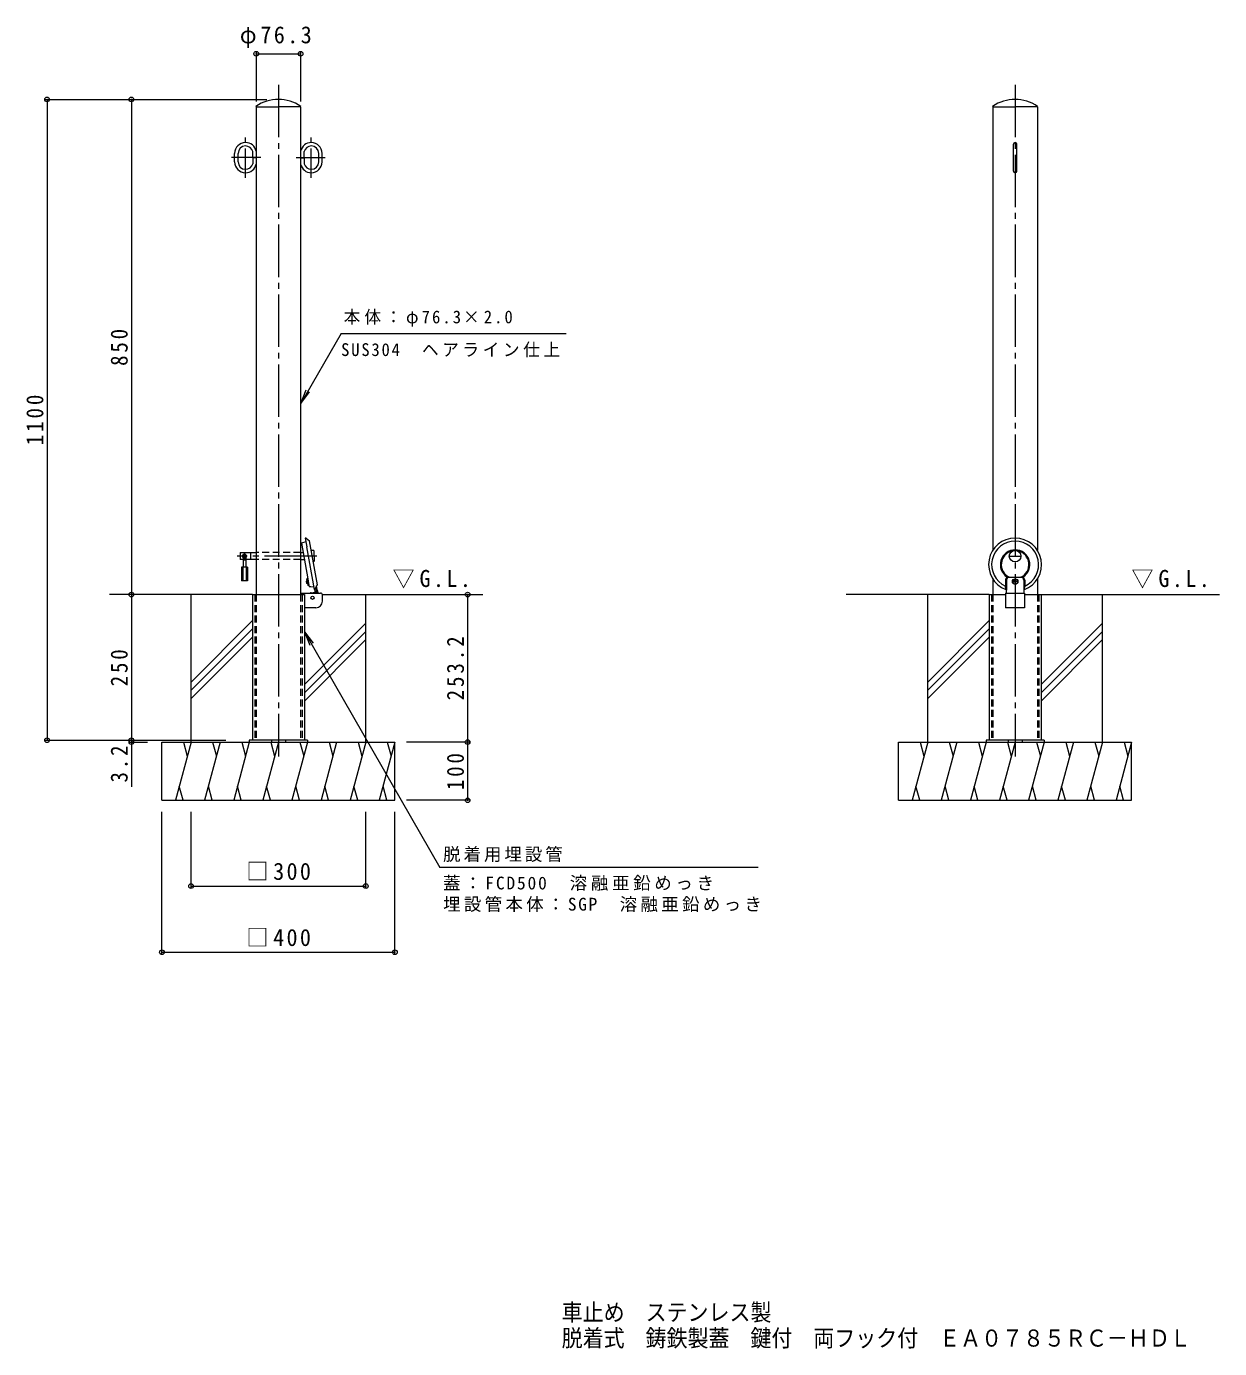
# Model space of a CAD drawing. Units: millimetres at full size, sheet at 1:10. Extents: x -1698 to 1794, y -1371 to 970.
# Drawn here: x -1698 to 351, y -1371 to 899 of the extents above; entities that cross this region are included whole.
import ezdxf
from ezdxf.enums import TextEntityAlignment as Align

# ---------------------------------------------------------------- set-up
doc = ezdxf.new("R2010")
doc.units = ezdxf.units.MM
doc.header["$LTSCALE"] = 10
doc.header["$PDMODE"] = 32
doc.header["$PDSIZE"] = 8
for name, pattern in [('CHAIN1', [8, 5, -1, 1, -1]), ('CHAIN2', [12, 9, -1, 1, -1]), ('DASHED1', [1.8, 1.2, -0.6])]:
    doc.linetypes.add(name, pattern=pattern)
for name, color, linetype, lineweight in [('C-0', 4, 'Continuous', 9), ('C-1', 3, 'Continuous', 9), ('C-2', 3, 'Continuous', 9), ('C-4', 7, 'Continuous', 9), ('C-5', 7, 'Continuous', 9), ('C-6', 2, 'Continuous', 9), ('C-7', 2, 'Continuous', 9), ('C-9', 7, 'Continuous', 9), ('C-A', 7, 'CHAIN1', 9), ('C-B', 2, 'Continuous', 9), ('C-E', 6, 'Continuous', 9)]:
    doc.layers.add(name, color=color, linetype=linetype, lineweight=lineweight)
doc.layers.add('F-5_F-5ﾚｲﾔ', color=2, linetype='Continuous')
doc.styles.add('ＭＳ ゴシック', font='')
doc.styles.get('ＭＳ ゴシック').set_extended_font_data('MS Gothic')

msp = doc.modelspace()

# ---------------------------------------------------------------- linework, layer by layer
at = {"layer": 'C-0', "color": 7, "linetype": 'CHAIN2'}
for p, q in [((-1264.91, 798.48), (-1264.91, -354.72)), ((0, 798.48), (0, -354.72)), ((-1198.74, -10.6), (-1335.74, -10.6)), ((-11.08, -10.6), (10.47, -10.6))]:
    msp.add_line(p, q, dxfattribs=at)
at = {"layer": 'C-0'}
for p, q in [((-1217.58, 13.85), (-1225.28, 11.48)), ((-1225.28, 11.48), (-1214.55, -49.38)), ((-1218.73, 20.4), (-1216.13, 5.63)), ((-1217.19, 20.17), (-1218.73, 20.4)), ((-1217.19, 20.17), (-1211.35, 15.97)), ((-1203.22, -67.55), (-1216.13, 5.63)), ((-1197.95, -60.03), (-1211.35, 15.97)), ((-1214.55, -49.38), (-1212.55, -60.71)), ((-1212.55, -60.71), (-1212.11, -63.24)), ((-1209.01, -63.54), (-1212.11, -63.24)), ((-1203.91, -63.65), (-1209.01, -63.54)), ((-1199.28, -62.27), (-1197.95, -60.03)), ((-16.5, -51.93), (-16.5, -61.92)), ((-15.9, -67.73), (-16.5, -61.92)), ((-15.9, -67.73), (-15.5, -68.41)), ((-15.5, -51.95), (-15.5, -68.41)), ((-13.46, -46.6), (-10, -46.6)), ((13.46, -46.6), (10, -46.6)), ((15.5, -51.95), (15.5, -68.41)), ((15.9, -67.73), (15.5, -68.41)), ((15.9, -67.73), (16.5, -61.92)), ((16.5, -51.93), (16.5, -61.92))]:
    msp.add_line(p, q, dxfattribs=at)
at = {"layer": 'C-0', "color": 2}
for p, q in [((-1309.47, -76.52), (-1220.34, -76.52)), ((-1309.47, -76.52), (-1309.47, -326.52)), ((-1226.76, -74.02), (-1192.66, -74.02)), ((-1220.34, -76.52), (-1220.34, -326.52)), ((-1189.46, -87.82), (-1189.46, -77.22)), ((-44.56, -76.52), (-44.56, -326.52)), ((-44.56, -76.52), (-16.3, -76.52)), ((-16.3, -74.02), (-16.3, -99.02)), ((16.3, -76.52), (44.56, -76.52)), ((44.56, -76.52), (44.56, -326.52)), ((-1200.66, -99.02), (-1220.34, -99.02)), ((16.3, -99.02), (-16.3, -99.02)), ((-1276.91, -326.52), (-1276.91, -329.72)), ((-1252.91, -326.52), (-1252.91, -329.72)), ((-1214.91, -326.52), (-1214.91, -329.72)), ((-12, -326.52), (-12, -329.72)), ((12, -326.52), (12, -329.72)), ((50, -326.52), (50, -329.72))]:
    msp.add_line(p, q, dxfattribs=at)
at = {"layer": 'C-0', "color": 2, "linetype": 'DASHED1'}
for p, q in [((-1305.46, -76.52), (-1305.46, -326.52)), ((-1224.36, -76.52), (-1224.36, -326.52)), ((-40.55, -76.52), (-40.55, -326.52)), ((40.55, -76.52), (40.55, -326.52))]:
    msp.add_line(p, q, dxfattribs=at)
at = {"layer": 'C-0'}
msp.add_lwpolyline([(-1203.22, -67.55), (-1201.89, -66.63), (-1199.28, -62.27)], dxfattribs=at)
at = {"layer": 'C-0', "color": 2}
for points in [[(-16.3, -74.02), (16.3, -74.02), (16.3, -99.02)], [(-1214.91, -326.52), (-1314.91, -326.52), (-1314.91, -329.72)], [(50, -326.52), (-50, -326.52), (-50, -329.72)]]:
    msp.add_lwpolyline(points, dxfattribs=at)
at = {"layer": 'C-0'}
for centre, radius in [((0, -10.6), 10), ((-1206.46, -82.02), 2.7)]:
    msp.add_circle(centre, radius, dxfattribs=at)
for centre, radius, start, end in [((0, -25.1), 45.5, 290.45371, 249.40489), ((0, -25.1), 40.35, 294.13713, 245.86287), ((0, -25.1), 25.37, 302.06008, 237.93992), ((0, -25.1), 23.71, 102.06111, 245.05391), ((0, -25.1), 23.71, 294.94609, 77.93889), ((-10, -52.1), 6.5, 122.1988, 178.53222), ((0, -25.1), 45.5, 249.40489, 249.54629), ((-10, -52.1), 5.5, 90, 178.4044), ((10, -52.1), 5.5, 1.5956, 90), ((10, -52.1), 6.5, 1.46778, 57.8012)]:
    msp.add_arc(centre, radius, start, end, dxfattribs=at)
at = {"layer": 'C-0', "color": 2}
for centre, radius, start, end in [((-1200.66, -87.82), 11.2, 270, 0), ((-1192.66, -77.22), 3.2, 0, 90)]:
    msp.add_arc(centre, radius, start, end, dxfattribs=at)
at = {"layer": 'C-1'}
for p, q in [((-1303.06, 760.86), (-1303.48, 761.48)), ((-1303.06, 760.86), (-1264.91, 760.86)), ((-1303.06, 760.86), (-1303.06, -76.52)), ((-1226.76, 760.86), (-1264.91, 760.86)), ((-1226.76, 760.86), (-1226.33, 761.48)), ((-1226.76, 760.86), (-1226.76, -76.52)), ((-38.15, 760.86), (-38.57, 761.48)), ((-38.15, 760.86), (0, 760.86)), ((-38.15, 760.86), (-38.15, -0.3)), ((38.15, 760.86), (0, 760.86)), ((38.15, 760.86), (38.57, 761.48)), ((38.15, 760.86), (38.15, -0.3)), ((-38.15, -49.89), (-38.15, -76.52)), ((38.15, -49.89), (38.15, -76.52))]:
    msp.add_line(p, q, dxfattribs=at)
at = {"layer": 'C-1', "linetype": 'DASHED1'}
for p, q in [((-1303.06, -76.52), (-1303.06, -326.52)), ((-1226.76, -76.52), (-1226.76, -326.52)), ((-38.15, -76.52), (-38.15, -326.52)), ((38.15, -76.52), (38.15, -326.52))]:
    msp.add_line(p, q, dxfattribs=at)
at = {"layer": 'C-1'}
for centre in [(-1264.91, 705.48), (0, 705.48)]:
    msp.add_arc(centre, 68, 55.43953, 124.56042, dxfattribs=at)
at = {"layer": 'C-2'}
for p, q in [((-1309.06, 673.98), (-1309.06, 683.82)), ((-1220.76, 673.98), (-1220.76, 683.82)), ((-3, 650.48), (-3, 696.48)), ((3, 650.48), (3, 696.48)), ((-1340.06, 666.16), (-1340.06, 680.79)), ((-1334.06, 666.16), (-1334.06, 680.79)), ((-1303.06, 673.98), (-1309.06, 673.98)), ((-1309.06, 672.98), (-1309.06, 663.13)), ((-1303.06, 672.98), (-1309.06, 672.98)), ((-1226.76, 673.98), (-1220.76, 673.98)), ((-1226.76, 672.98), (-1220.76, 672.98)), ((-1220.76, 672.98), (-1220.76, 663.13)), ((-1195.76, 666.16), (-1195.76, 680.79)), ((-1189.76, 666.16), (-1189.76, 680.79)), ((-1321.38, 653.48), (-1321.38, 653.49)), ((-1208.44, 653.48), (-1208.44, 653.49))]:
    msp.add_line(p, q, dxfattribs=at)
at = {"layer": 'C-2', "color": 4}
for p, q in [((-1330.74, -4.6), (-1330.74, -16.6)), ((-1330.74, -4.6), (-1303.06, -4.6)), ((-1325.49, -16.6), (-1330.74, -16.6)), ((-1303.06, -16.6), (-1320.99, -16.6)), ((-1312.74, -4.6), (-1312.74, -16.6)), ((-1226.76, -4.6), (-1222.45, -4.6)), ((-1226.76, -16.6), (-1220.33, -16.6)), ((-1204.91, -0.64), (-1208.42, -0.64)), ((-1203.74, -10.6), (-1203.74, -2.1)), ((-1203.74, -10.6), (-1203.74, -19.1))]:
    msp.add_line(p, q, dxfattribs=at)
at = {"layer": 'C-2', "color": 6, "linetype": 'CHAIN1'}
for p, q in [((-1320.36, -11.85), (-1326.21, -11.85)), ((-1323.24, -3.51), (-1323.24, -18.13))]:
    msp.add_line(p, q, dxfattribs=at)
at = {"layer": 'C-2', "color": 6}
for p, q in [((-1325.49, -11.85), (-1325.49, -29.6)), ((-1320.99, -11.85), (-1320.99, -29.6)), ((-1318.24, -29.6), (-1328.24, -29.6)), ((-1328.24, -29.6), (-1328.24, -53.1)), ((-1325.99, -29.6), (-1325.99, -53.1)), ((-1320.49, -29.6), (-1320.49, -53.1)), ((-1318.24, -29.6), (-1318.24, -53.1)), ((-1318.24, -53.1), (-1328.24, -53.1))]:
    msp.add_line(p, q, dxfattribs=at)
at = {"layer": 'C-2', "color": 4, "linetype": 'DASHED1'}
for p, q in [((-1226.76, -4.6), (-1303.06, -4.6)), ((-1226.76, -16.6), (-1303.06, -16.6))]:
    msp.add_line(p, q, dxfattribs=at)
at = {"layer": 'C-2'}
for centre, radius, start, end in [((-1321.38, 680.79), 18.68, 90, 180), ((-1321.38, 680.79), 12.68, 90, 180), ((-1321.38, 680.79), 18.68, 11.35969, 90), ((-1321.38, 680.79), 12.68, 13.79803, 90), ((-1208.44, 680.79), 18.68, 90, 168.64031), ((-1208.44, 680.79), 12.68, 90, 166.20197), ((-1208.44, 680.79), 18.68, 0, 90), ((-1208.44, 680.79), 12.68, 0, 90), ((0, 696.48), 3, 90, 180), ((0, 696.48), 3, 0, 90), ((-1321.38, 666.16), 18.68, 180, 270), ((-1321.38, 666.16), 12.68, 180, 270), ((-1321.38, 666.16), 12.68, 270, 346.20197), ((-1321.38, 666.16), 18.68, 270, 348.64031), ((-1208.44, 666.16), 18.68, 191.35969, 270), ((-1208.44, 666.16), 12.68, 193.79803, 270), ((-1208.44, 666.16), 12.68, 270, 0), ((-1208.44, 666.16), 18.68, 270, 0), ((0, 650.48), 3, 180, 270), ((0, 650.48), 3, 270, 0)]:
    msp.add_arc(centre, radius, start, end, dxfattribs=at)
at = {"layer": 'C-2', "color": 4}
for centre, radius, start, end in [((-1323.24, -10.6), 3.5, 310.00481, 229.99519), ((-1205.24, -2.1), 1.5, 0, 77.10931), ((-1205.24, -19.1), 1.5, 282.89069, 0)]:
    msp.add_arc(centre, radius, start, end, dxfattribs=at)
at = {"layer": 'C-2', "color": 6}
msp.add_arc((-1323.24, -11.85), 2.25, 0, 180, dxfattribs=at)
at = {"layer": 'C-2', "color": 6, "linetype": 'DASHED1'}
msp.add_arc((-1323.24, -11.85), 2.25, 180, 0, dxfattribs=at)
at = {"layer": 'C-4'}
for p, q in [((-1303.06, 854.74), (-1303.06, 770.13)), ((-1303.06, 851.74), (-1226.76, 851.74)), ((-1226.76, 854.74), (-1226.76, 770.13)), ((-1665.1, 773.48), (-1284.91, 773.48)), ((-1662.1, 773.48), (-1662.1, -326.52)), ((-1517.33, 773.48), (-1517.33, -76.52)), ((-1517.33, -76.52), (-1517.33, -406.62)), ((-939.99, -76.52), (-939.99, -329.72)), ((-1665.1, -326.52), (-1354.91, -326.52)), ((-1520.33, -329.72), (-1489.45, -329.72)), ((-936.99, -329.72), (-1044.91, -329.72)), ((-939.99, -329.72), (-939.99, -429.72)), ((-936.99, -429.72), (-1044.91, -429.72)), ((-1464.91, -693.62), (-1464.91, -449.72)), ((-1414.91, -580.03), (-1414.91, -449.72)), ((-1114.91, -580.03), (-1114.91, -449.72)), ((-1064.91, -693.62), (-1064.91, -449.72)), ((-1414.91, -577.03), (-1114.91, -577.03)), ((-1464.91, -690.62), (-1064.91, -690.62))]:
    msp.add_line(p, q, dxfattribs=at)
for p in [(-1303.06, 851.74), (-1226.76, 851.74), (-1662.1, 773.48), (-1517.33, 773.48), (-1517.33, -76.52), (-939.99, -76.52), (-1662.1, -326.52), (-1517.33, -326.52), (-1517.33, -329.72), (-939.99, -329.72), (-939.99, -429.72), (-1414.91, -577.03), (-1114.91, -577.03), (-1464.91, -690.62), (-1064.91, -690.62)]:
    msp.add_point(p, dxfattribs=at)
at = {"layer": 'C-5'}
for p, q in [((-1157.23, 371.88), (-771.08, 371.88)), ((-1226.69, 251.57), (-1211.47, 271.4)), ((-1220.34, -140.34), (-987.88, -545.22)), ((-1220.34, -140.34), (-1205.17, -160.21)), ((-1220.34, -140.34), (-1210.83, -163.46)), ((-441.09, -545.22), (-987.88, -545.22))]:
    msp.add_line(p, q, dxfattribs=at)
msp.add_lwpolyline([(-1157.23, 371.88), (-1226.69, 251.57), (-1217.13, 274.67)], dxfattribs=at)
at = {"layer": 'C-6', "linetype": 'CHAIN1'}
msp.add_line((-1217.08, -55.67), (-1213.55, -55.05), dxfattribs=at)
at = {"layer": 'C-6'}
for p, q in [((-1216.24, -52.47), (-1216.89, -53.4)), ((-1213.93, -52.88), (-1216.89, -53.4)), ((-1214.07, -52.09), (-1216.24, -52.47)), ((-1215.2, -58.38), (-1216.24, -52.47)), ((-1213.17, -57.21), (-1216.12, -57.73)), ((-1213.03, -58), (-1215.2, -58.38)), ((-1199.22, -71.81), (-1200.53, -64.37)), ((-1197.9, -70.07), (-1199.28, -62.27)), ((-15, -74.02), (-15, -52)), ((10, -47), (-10, -47)), ((15, -52), (15, -74.02)), ((-1197.9, -70.07), (-1197.21, -74.02))]:
    msp.add_line(p, q, dxfattribs=at)
at = {"layer": 'C-6', "linetype": 'CHAIN2'}
msp.add_line((4.54, -54.3), (-4.54, -54.3), dxfattribs=at)
at = {"layer": 'C-6', "linetype": 'DASHED1'}
msp.add_line((-1208.77, -73.51), (-1199.12, -71.81), dxfattribs=at)
at = {"layer": 'C-6'}
msp.add_lwpolyline([(-1215.2, -58.38), (-1216.12, -57.73), (-1216.89, -53.4)], dxfattribs=at)
for centre, radius, start, end in [((-10, -52), 5, 90, 180), ((10, -52), 5, 0, 90), ((-1199.38, -70.33), 1.5, 280, 10)]:
    msp.add_arc(centre, radius, start, end, dxfattribs=at)
at = {"layer": 'C-6', "linetype": 'DASHED1'}
msp.add_arc((-1207.9, -78.44), 5, 100, 118.0563, dxfattribs=at)
at = {"layer": 'C-7'}
for p, q in [((0, -52.57), (-1.5, -53.43)), ((1.5, -53.43), (0, -52.57)), ((1.5, -55.17), (0, -56.03)), ((1.5, -55.17), (1.5, -53.43))]:
    msp.add_line(p, q, dxfattribs=at)
msp.add_lwpolyline([(0, -56.03), (-1.5, -55.17), (-1.5, -53.43)], dxfattribs=at)
for radius in [4.75, 4.25]:
    msp.add_circle((0, -54.3), radius, dxfattribs=at)
at = {"layer": 'C-9'}
for p, q in [((-1203.22, -67.55), (-1202.08, -74.02)), ((-15, -52.1), (-15, -68.96)), ((15, -52.1), (15, -68.96)), ((-1211.73, -74.02), (-1202.37, -72.37)), ((-1199.78, -68.66), (-1198.83, -74.02))]:
    msp.add_line(p, q, dxfattribs=at)
msp.add_arc((-1202.93, -69.22), 3.2, 280, 10, dxfattribs=at)
at = {"layer": 'C-A'}
for p, q in [((-1321.38, 638.96), (-1321.38, 708)), ((-1208.44, 638.96), (-1208.44, 708)), ((-1295.19, 673.48), (-1346.5, 673.48)), ((-1234.63, 673.48), (-1183.32, 673.48))]:
    msp.add_line(p, q, dxfattribs=at)
at = {"layer": 'C-B'}
for p, q in [((-1216.39, -50.47), (-1216.09, -49.66)), ((-1216.39, -50.47), (-1216.04, -52.44)), ((-1214.55, -49.38), (-1216.09, -49.66)), ((-1215, -58.35), (-1214.65, -60.32)), ((-1214.65, -60.32), (-1214.1, -60.98)), ((-1212.55, -60.71), (-1214.1, -60.98))]:
    msp.add_line(p, q, dxfattribs=at)
at = {"layer": 'C-E'}
for p, q in [((-1309.47, -76.52), (-1554.74, -76.52)), ((-1414.91, -329.72), (-1414.91, -76.52)), ((-1189.54, -76.52), (-913.89, -76.52)), ((-1114.91, -329.72), (-1114.91, -76.52)), ((-44.56, -76.52), (-289.83, -76.52)), ((-150, -329.72), (-150, -76.52)), ((44.56, -76.52), (351.02, -76.52)), ((150, -329.72), (150, -76.52)), ((-1309.47, -121.28), (-1414.91, -226.72)), ((-1309.47, -135.42), (-1414.91, -240.86)), ((-1114.91, -125.6), (-1220.34, -231.03)), ((-44.56, -121.28), (-150, -226.72)), ((-44.56, -135.42), (-150, -240.86)), ((150, -125.6), (44.56, -231.03)), ((-1309.47, -149.56), (-1414.91, -255)), ((-1114.91, -139.74), (-1220.34, -245.17)), ((-1114.91, -153.88), (-1220.34, -259.32)), ((-44.56, -149.56), (-150, -255)), ((150, -139.74), (44.56, -245.17)), ((150, -153.88), (44.56, -259.32)), ((-1464.91, -329.72), (-1064.91, -329.72)), ((-1464.91, -429.72), (-1464.91, -329.72)), ((-1414.91, -329.72), (-1441.7, -429.72)), ((-1427.96, -329.72), (-1421.43, -354.07)), ((-1364.91, -329.72), (-1391.7, -429.72)), ((-1377.96, -329.72), (-1371.43, -354.07)), ((-1314.91, -329.72), (-1341.7, -429.72)), ((-1327.96, -329.72), (-1321.43, -354.07)), ((-1264.91, -329.72), (-1291.7, -429.72)), ((-1277.96, -329.72), (-1271.43, -354.07)), ((-1214.91, -329.72), (-1241.7, -429.72)), ((-1227.96, -329.72), (-1221.43, -354.07)), ((-1164.91, -329.72), (-1191.7, -429.72)), ((-1177.96, -329.72), (-1171.43, -354.07)), ((-1114.91, -329.72), (-1141.7, -429.72)), ((-1127.96, -329.72), (-1121.43, -354.07)), ((-1064.91, -329.72), (-1091.7, -429.72)), ((-1077.96, -329.72), (-1071.43, -354.07)), ((-1064.91, -429.72), (-1064.91, -329.72)), ((-200, -329.72), (200, -329.72)), ((-200, -429.72), (-200, -329.72)), ((-150, -329.72), (-176.79, -429.72)), ((-163.05, -329.72), (-156.52, -354.07)), ((-100, -329.72), (-126.79, -429.72)), ((-113.05, -329.72), (-106.52, -354.07)), ((-50, -329.72), (-76.79, -429.72)), ((-63.05, -329.72), (-56.52, -354.07)), ((0, -329.72), (-26.79, -429.72)), ((-13.05, -329.72), (-6.52, -354.07)), ((50, -329.72), (23.21, -429.72)), ((36.95, -329.72), (43.48, -354.07)), ((100, -329.72), (73.21, -429.72)), ((86.95, -329.72), (93.48, -354.07)), ((150, -329.72), (123.21, -429.72)), ((136.95, -329.72), (143.48, -354.07)), ((200, -329.72), (173.21, -429.72)), ((186.95, -329.72), (193.48, -354.07)), ((200, -429.72), (200, -329.72)), ((-1428.65, -429.72), (-1435.18, -405.37)), ((-1378.65, -429.72), (-1385.18, -405.37)), ((-1328.65, -429.72), (-1335.18, -405.37)), ((-1278.65, -429.72), (-1285.18, -405.37)), ((-1228.65, -429.72), (-1235.18, -405.37)), ((-1178.65, -429.72), (-1185.18, -405.37)), ((-1128.65, -429.72), (-1135.18, -405.37)), ((-1078.65, -429.72), (-1085.18, -405.37)), ((-163.75, -429.72), (-170.27, -405.37)), ((-113.75, -429.72), (-120.27, -405.37)), ((-63.75, -429.72), (-70.27, -405.37)), ((-13.75, -429.72), (-20.27, -405.37)), ((36.25, -429.72), (29.73, -405.37)), ((86.25, -429.72), (79.73, -405.37)), ((136.25, -429.72), (129.73, -405.37)), ((186.25, -429.72), (179.73, -405.37)), ((-1464.91, -429.72), (-1064.91, -429.72)), ((-200, -429.72), (200, -429.72))]:
    msp.add_line(p, q, dxfattribs=at)

# ---------------------------------------------------------------- texts
at = {"layer": 'C-4', "color": 2, "char_height": 29.33, "attachment_point": 7, "style": 'ＭＳ ゴシック'}
for s, insert in [('\\T1.22;\\W0.95;φ76.3', (-1331.16, 861.74)), ('\\T1.21;\\W0.95;□300', (-1319.91, -567.03)), ('\\T1.21;\\W0.95;□400', (-1319.91, -680.62))]:
    msp.add_mtext(s, dxfattribs=dict(at, insert=insert))
at = {"layer": 'C-4', "color": 2, "char_height": 29.33, "attachment_point": 7, "rotation": 90, "style": 'ＭＳ ゴシック'}
for s, insert in [('\\T1.27;\\W0.9;850', (-1523.33, 315.98)), ('\\T1.28;\\W0.9;1100', (-1668.1, 179.73)), ('\\T1.28;\\W0.9;253.2', (-945.99, -258.12)), ('\\T1.27;\\W0.9;250', (-1523.33, -234.02)), ('\\T1.27;\\W0.9;3.2', (-1523.33, -399.18)), ('\\T1.27;\\W0.9;100', (-945.99, -412.22))]:
    msp.add_mtext(s, dxfattribs=dict(at, insert=insert))
at = {"layer": 'C-5', "char_height": 21.99, "attachment_point": 7, "style": 'ＭＳ ゴシック'}
for s, insert in [('\\T1.25;\\W0.95;本体：φ76.3×2.0', (-1152.75, 383.1)), ('\\T1.22;\\W0.95;SUS304\u3000ヘアライン仕上', (-1157.23, 330.58)), ('\\T1.17;脱着用埋設管', (-982.16, -535.82)), ('\\T1.21;蓋：FCD500\u3000溶融亜鉛めっき', (-982.16, -585.12)), ('\\T1.19;埋設管本体：SGP\u3000溶融亜鉛めっき', (-982.16, -621.44))]:
    msp.add_mtext(s, dxfattribs=dict(at, insert=insert))
at = {"layer": 'C-5', "color": 2, "char_height": 29.33, "attachment_point": 7, "style": 'ＭＳ ゴシック'}
for insert in [(-1069.04, -66.15), (199.63, -66.15)]:
    msp.add_mtext('\\T1.22;\\W0.95;▽G.L.', dxfattribs=dict(at, insert=insert))
at = {"layer": 'F-5_F-5ﾚｲﾔ', "style": 'ＭＳ ゴシック', "width": 0.9}
for s, p in [('車止め\u3000ステンレス製', (-778.5, -1332)), ('脱着式\u3000鋳鉄製蓋\u3000鍵付\u3000両フック付\u3000ＥＡ０７８５ＲＣ－ＨＤＬ', (-778.5, -1376.28))]:
    msp.add_text(s, height=29.33, dxfattribs=at).set_placement(p, align=Align.BOTTOM_LEFT)

doc.saveas('drawing.dxf')
